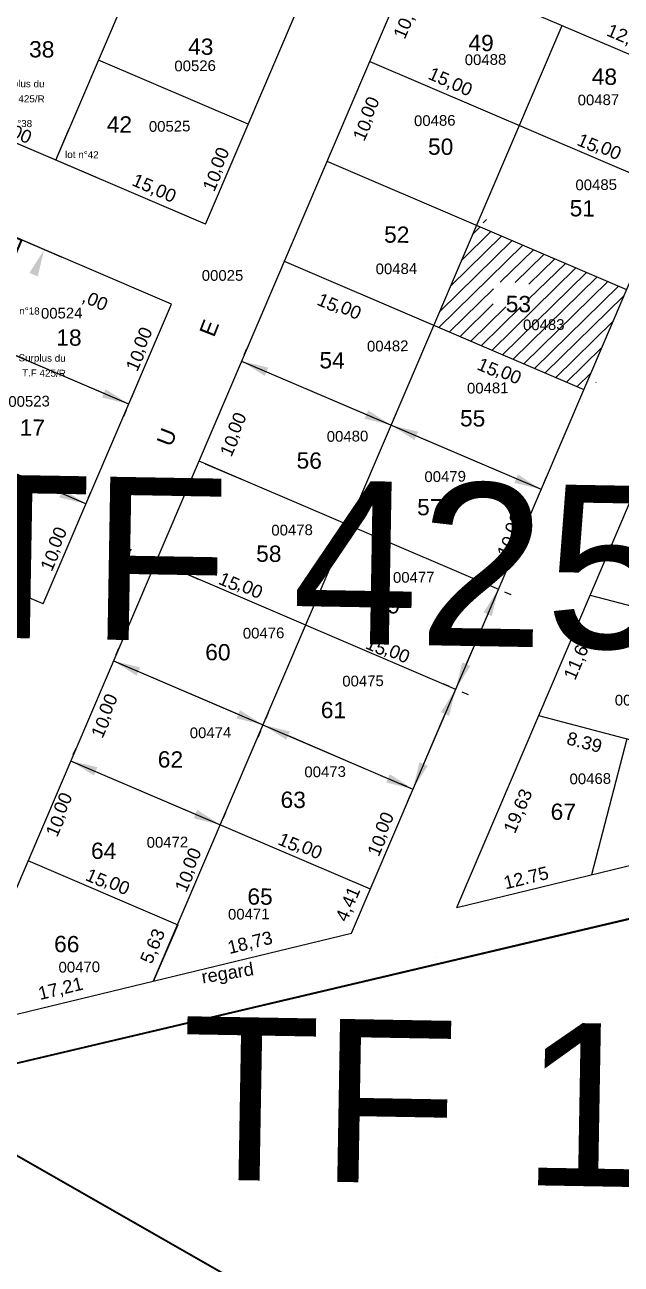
# Model space of a CAD drawing. Header units: metres. Extents: x 251686 to 255059, y 1627526 to 1631912.
# Drawn here: x 253266 to 253321.8, y 1629414.9 to 1629530.7 of the extents above; entities that cross this region are included whole.
import ezdxf
from ezdxf.enums import TextEntityAlignment as Align

# ---------------------------------------------------------------- set-up
doc = ezdxf.new("R2010")
doc.units = ezdxf.units.M
doc.header["$MEASUREMENT"] = 0
doc.layers.get('Defpoints').update_dxf_attribs({"lineweight": 0})
for name, color, linetype in [('A_revoir_niveau_0', 7, 'Continuous'), ('historique_numero_parcelle', 7, 'Continuous'), ('limites_tf', 7, 'Continuous'), ('numero_parcelle', 7, 'Continuous'), ('toponymie', 7, 'Continuous')]:
    doc.layers.add(name, color=color, linetype=linetype)
doc.layers.add('Numero_TF', color=7, linetype='Continuous', lineweight=0)
doc.layers.add('Numérotation', color=7, linetype='Continuous', lineweight=0)
doc.styles.get("Standard").update_dxf_attribs({"font": 'txt.shx'})
doc.styles.add('Style-Arial', font='arial.ttf')
doc.styles.add('Style-txt', font='txt.shx')
doc.dimstyles.new('ISO-25', dxfattribs={"dimtxt": 50, "dimasz": 96.153846, "dimexe": 48.076923, "dimexo": 24.038462, "dimgap": 24.038462, "dimtad": 1, "dimlfac": 1000, "dimzin": 1, "dimdsep": 46, "dimtxsty": 'Standard', "dimcen": 0.0025, "dimse1": 1, "dimse2": 1, "dimclrd": 256, "dimclre": 256, "dimazin": 3, "dimtfac": 1, "dimtmove": 0, "dimatfit": 3, "dimtzin": 1, "dimlwd": -1, "dimlwe": -1})

# ---------------------------------------------------------------- blocks, each defined once
blk = doc.blocks.new('*D106')
at = {"layer": 'Defpoints', "color": 2, "linetype": 'Continuous', "lineweight": 53, "transparency": 16777216}
for p in [(-0.069089, 0.145982), (0.027464, 0.047361), (0.165475, 0.048536), (0.144746, -0.001362)]:
    blk.add_point(p, dxfattribs=at)
at = {"layer": 'Numérotation', "linetype": 'Continuous', "transparency": 16777216}
blk.add_text('400.00', height=0.01524, rotation=337.440298, dxfattribs=at).set_placement((0.006893, 0.081349), align=Align.MIDDLE_LEFT)
blk = doc.blocks.new('_None')
blk = doc.blocks.new('*D107')
at = {"layer": 'Defpoints', "color": 2, "linetype": 'Continuous', "lineweight": 53, "transparency": 16777216}
for p in [(-0.225713, -0.231647), (-0.108433, -0.280377), (0.008846, -0.329107), (0.008846, -0.329107)]:
    blk.add_point(p, dxfattribs=at)
at = {"layer": 'Numérotation', "linetype": 'Continuous', "transparency": 16777216}
blk.add_text('400.00', height=0.01524, rotation=337.437089, dxfattribs=at).set_placement((-0.129003, -0.246388), align=Align.MIDDLE_LEFT)
blk = doc.blocks.new('*D108')
at = {"layer": 'Defpoints', "color": 2, "linetype": 'Continuous', "lineweight": 53, "transparency": 16777216}
for p in [(-0.10124, 0.138871), (-0.116995, -0.06086), (-0.24742, -0.212945), (-0.190084, -0.236768)]:
    blk.add_point(p, dxfattribs=at)
at = {"layer": 'Numérotation', "linetype": 'Continuous', "transparency": 16777216}
blk.add_text('599.96', height=0.01524, rotation=67.437089, dxfattribs=at).set_placement((-0.150995, -0.081456), align=Align.MIDDLE_LEFT)
blk = doc.blocks.new('*D109')
at = {"layer": 'Defpoints', "color": 2, "linetype": 'Continuous', "lineweight": 53, "transparency": 16777216}
for p in [(0.168746, 0.029333), (0.09566, -0.146576), (0.022567, -0.322483), (0.022571, -0.322484)]:
    blk.add_point(p, dxfattribs=at)
at = {"layer": 'Numérotation', "linetype": 'Continuous', "transparency": 16777216}
blk.add_text('599.96', height=0.01524, rotation=67.437089, dxfattribs=at).set_placement((0.06166, -0.167173), align=Align.MIDDLE_LEFT)
blk = doc.blocks.new('*U105')
at = {"color": 0, "ltscale": 40}
for p, q in [((0.001711, 0.316874), (0.030958, 0.387264)), ((0.001711, 0.316874), (0.030958, 0.387264)), ((0.330097, 0.180441), (-0.092102, 0.355884)), ((0.330097, 0.180441), (-0.092102, 0.355884)), ((0.23627, 0.219415), (0.265513, 0.289796)), ((0.23627, 0.219415), (0.265513, 0.289796)), ((0.25213, -0.007206), (-0.170069, 0.168237)), ((0.25213, -0.007206), (-0.170069, 0.168237)), ((-0.26142, -0.316412), (-0.076256, 0.129228)), ((-0.26142, -0.316412), (-0.076256, 0.129228)), ((0.012119, -0.320056), (0.158302, 0.031768)), ((0.012119, -0.320056), (0.158302, 0.031768)), ((0.012119, -0.320056), (-0.316258, -0.183601)), ((0.012119, -0.320056), (-0.316258, -0.183601)), ((0.15467, -0.241764), (0.060848, -0.202777)), ((0.15467, -0.241764), (0.060848, -0.202777)), ((0.012119, -0.320056), (-0.026868, -0.413878))]:
    blk.add_line(p, q, dxfattribs=at)
at = {"color": 0, "ltscale": 1200}
for p, q in [((-0.082347, 0.114568), (-0.115702, 0.034293)), ((-0.082347, 0.114568), (-0.115702, 0.034293)), ((0.172968, 0.02569), (0.240631, -0.002424)), ((0.172968, 0.02569), (0.240631, -0.002424)), ((0.06694, -0.188117), (0.073032, -0.173458)), ((0.054757, -0.217437), (0.048665, -0.232096)), ((0.075508, -0.208868), (0.143172, -0.236982)), ((0.075508, -0.208868), (0.143172, -0.236982)), ((0.119487, -0.227144), (0.15467, -0.241764)), ((0.119487, -0.227144), (0.15467, -0.241764)), ((-0.163797, -0.246955), (-0.04652, -0.295689)), ((-0.163797, -0.246955), (-0.04652, -0.295689)), ((0.018211, -0.305397), (0.024302, -0.290737))]:
    blk.add_line(p, q, dxfattribs=at)
at = {"color": 1, "lineweight": 40, "ltscale": 1200, "flags": 128}
blk.add_lwpolyline([(-0.076247, 0.12925), (0.158311, 0.03179), (0.012119, -0.320056), (-0.22244, -0.222597), (-0.076256, 0.129228)], dxfattribs=at)
at = {"color": 0, "ltscale": 40}
blk.add_point((0.00077, 0.321712), dxfattribs=at)
blk.add_point((0.00077, 0.321712), dxfattribs=at)
at = {"layer": 'Numérotation', "ltscale": 30, "char_height": 0.01651, "attachment_point": 5, "line_spacing_factor": 0.6}
for s, insert in [('\\fArial|b0|i0|c00|p39;Surplus du ', (0.152849, 0.394666)), ('\\fArial|b0|i0|c00|p39;lot n°37', (-0.036734, 0.386043)), ('\\fArial|b0|i0|c00|p39; T.F 425/R', (0.154288, 0.361831)), ('\\fArial|b0|i0|c00|p39;lot n°38', (0.140764, 0.303887)), ('\\fArial|b0|i0|c00|p39;lot n°42', (0.29707, 0.232611)), ('\\fArial|b0|i0|c00|p39;B1', (-0.064897, 0.106329)), ('\\fArial|b0|i0|c00|p39;Surplus du ', (-0.25674, 0.028699)), ('\\fArial|b0|i0|c00|p39;B2', (0.134787, 0.021664)), ('\\fArial|b0|i0|c00|p39; T.F 425/R', (-0.255301, -0.004136)), ('\\fArial|b0|i0|c00|p39;lot n°21', (-0.236603, -0.053522)), ('\\fArial|b0|i0|c00|p39;lot n°18', (0.162934, -0.134034)), ('\\fArial|b0|i0|c00|p39;B4', (-0.199427, -0.218028)), ('\\fArial|b0|i0|c00|p39;lot n°22', (-0.295876, -0.244513)), ('\\fArial|b0|i0|c00|p39;Surplus du ', (0.20907, -0.246068)), ('\\fArial|b0|i0|c00|p39;lot n°20', (-0.135703, -0.298914)), ('\\fArial|b0|i0|c00|p39; T.F 425/R', (0.210509, -0.278903)), ('\\fArial|b0|i0|c00|p39;B3', (0.00188, -0.302564)), ('\\fArial|b0|i0|c00|p39;Surplus du ', (-0.157025, -0.354185)), ('\\fArial|b0|i0|c00|p39;lot n°17', (0.077538, -0.33558)), ('\\fArial|b0|i0|c00|p39; T.F 425/R', (-0.155586, -0.38702))]:
    blk.add_mtext(s, dxfattribs=dict(at, insert=insert))
at = {"layer": 'Numérotation', "ltscale": 30, "insert": (0.069069, 0.18187), "char_height": 0.01524, "attachment_point": 5, "rotation": 337.434892}
blk.add_mtext('\\fArial|b0|i0|c00|p39;R        U        E', dxfattribs=at)
at = {"layer": 'Numérotation', "ltscale": 30}
for base, p1, p2, angle, picture, middle in [((0.144746, -0.001362), (-0.069089, 0.145982), (0.165475, 0.048536), 337.440298, '*D106', (0.027464, 0.047361)), ((-0.190084, -0.236768), (-0.10124, 0.138871), (-0.24742, -0.212945), 247.437089, '*D108', (-0.116995, -0.06086)), ((0.022571, -0.322484), (0.168746, 0.029333), (0.022567, -0.322483), 247.437089, '*D109', (0.09566, -0.146576)), ((0.008846, -0.329107), (-0.225713, -0.231647), (0.008846, -0.329107), 337.437089, '*D107', (-0.108433, -0.280377))]:
    dim = blk.add_linear_dim(base=base, p1=p1, p2=p2, angle=angle, text='\\fArial|b0|i0|c00|p39;<>', dimstyle='ISO-25', override={"dimtxt": 0.01524, "dimasz": 0.0635, "dimexe": 0.03175, "dimexo": 0.015875, "dimgap": 0.015875, "dimlfac": 39.370079, "dimtxsty": 'Style-Arial', "dimblk": 'None', "dimcen": 0.0635}, dxfattribs=at)
    dim.commit()
    dim.dimension.update_dxf_attribs({"geometry": picture, "text_midpoint": middle})

msp = doc.modelspace()

# ---------------------------------------------------------------- linework, layer by layer
at = {"layer": 'A_revoir_niveau_0'}
for p, q in [((253259.927184, 1629437.705088), (253311.696817, 1629558.697864)), ((253282.918416, 1629512.100863), (253302.467985, 1629557.790905)), ((253268.907108, 1629518.095934), (253285.163925, 1629556.090357)), ((253282.918416, 1629512.100863), (253209.427005, 1629543.549201)), ((253279.721045, 1629504.628166), (253197.544284, 1629539.793126)), ((253302.268508, 1629536.662605), (253327.563727, 1629525.839444)), ((253278.05834, 1629441.338672), (253316.279816, 1629530.667534)), ((253286.915129, 1629521.441735), (253272.904049, 1629527.437336)), ((253298.271795, 1629527.321733), (253326.294409, 1629515.331592)), ((253296.554673, 1629445.825724), (253329.175473, 1629522.065035)), ((253294.275081, 1629517.980862), (253322.297695, 1629505.99072)), ((253308.892865, 1629512.223425), (253309.209466, 1629512.533444)), ((253305.881997, 1629506.366397), (253310.606792, 1629510.992951)), ((253306.912672, 1629508.775227), (253309.612119, 1629511.418546)), ((253307.943347, 1629511.184057), (253308.617446, 1629511.84414)), ((253267.729842, 1629476.606006), (253188.334783, 1629510.580625)), ((253266.293769, 1629510.373972), (253268.988337, 1629509.221037)), ((253304.742319, 1629502.451245), (253312.596138, 1629510.141762)), ((253304.851322, 1629503.957567), (253311.601465, 1629510.567357)), ((253290.278367, 1629508.63999), (253318.300982, 1629496.649849)), ((253310.474095, 1629506.664257), (253313.59081, 1629509.716168)), ((253311.888227, 1629506.649401), (253314.585483, 1629509.290574)), ((253313.155973, 1629506.491201), (253315.580156, 1629508.864979)), ((253309.715683, 1629500.323273), (253317.569502, 1629508.01379)), ((253310.710356, 1629499.897679), (253318.564175, 1629507.588196)), ((253313.141117, 1629505.077068), (253316.574829, 1629508.439385)), ((253311.705029, 1629499.472084), (253319.558848, 1629507.162602)), ((253312.699702, 1629499.04649), (253320.55352, 1629506.737007)), ((253313.694374, 1629498.620895), (253321.548193, 1629506.311413)), ((253305.736992, 1629502.025651), (253309.84918, 1629506.052336)), ((253314.689047, 1629498.195301), (253322.043651, 1629505.396983)), ((253267.730903, 1629476.605552), (253279.721045, 1629504.628166)), ((253306.731665, 1629501.600056), (253309.834324, 1629504.638203)), ((253307.726337, 1629501.174462), (253310.992472, 1629504.372685)), ((253308.72101, 1629500.748867), (253312.406605, 1629504.357829)), ((253315.68372, 1629497.769707), (253321.012975, 1629502.988153)), ((253275.724331, 1629495.287294), (253261.713251, 1629501.282896)), ((253286.531448, 1629499.882923), (253286.781243, 1629500.466728)), ((253316.678393, 1629497.344112), (253319.9823, 1629500.579322)), ((253264.048431, 1629500.283629), (253273.389151, 1629496.286561)), ((253286.281653, 1629499.299119), (253314.304268, 1629487.308978)), ((253288.616871, 1629498.29994), (253297.957743, 1629494.303227)), ((253317.673066, 1629496.918518), (253318.951625, 1629498.170492)), ((253319.418697, 1629497.290224), (253319.45691, 1629497.327643)), ((253275.974148, 1629495.871089), (253276.223964, 1629496.454884)), ((253275.474514, 1629494.703499), (253275.224697, 1629494.119704)), ((253300.542755, 1629493.887853), (253300.79255, 1629494.471657)), ((253271.727617, 1629485.946423), (253257.716537, 1629491.942024)), ((253302.628179, 1629492.30487), (253311.96905, 1629488.308156)), ((253260.051717, 1629490.942757), (253269.392437, 1629486.94569)), ((253282.28494, 1629489.958247), (253310.307554, 1629477.968106)), ((253282.868744, 1629489.708453), (253286.328799, 1629488.227986)), ((253306.419383, 1629448.218819), (253323.962192, 1629489.218784)), ((253314.554062, 1629487.892782), (253314.803857, 1629488.476587)), ((253271.977434, 1629486.530218), (253272.227251, 1629487.114013)), ((253278.288226, 1629480.617376), (253306.31084, 1629468.627235)), ((253278.872031, 1629480.367581), (253282.332086, 1629478.887114)), ((253310.891359, 1629477.718312), (253311.475163, 1629477.468517)), ((253318.910853, 1629477.413106), (253341.288994, 1629471.555801)), ((253309.308376, 1629475.632888), (253307.310019, 1629470.962453)), ((253274.541307, 1629471.860309), (253274.791102, 1629472.444113)), ((253274.291512, 1629471.276504), (253302.314127, 1629459.286363)), ((253274.875317, 1629471.02671), (253278.335372, 1629469.546243)), ((253276.62673, 1629470.277326), (253285.967602, 1629466.280612)), ((253305.727036, 1629468.877029), (253305.143231, 1629469.126824)), ((253306.894645, 1629468.37744), (253307.478449, 1629468.127645)), ((253288.552614, 1629465.865238), (253288.802409, 1629466.449043)), ((253305.311662, 1629466.292017), (253303.313305, 1629461.621581)), ((253341.4061, 1629458.974948), (253314.081772, 1629466.126879)), ((253288.053025, 1629464.697629), (253287.80323, 1629464.113825)), ((253290.638037, 1629464.282255), (253299.978909, 1629460.285542)), ((253322.330924, 1629463.967728), (253319.008108, 1629451.272736)), ((253270.544593, 1629462.519437), (253270.794388, 1629463.103242)), ((253270.294799, 1629461.935633), (253298.317413, 1629449.945492)), ((253272.630017, 1629460.936454), (253281.970888, 1629456.939741)), ((253301.730322, 1629459.536158), (253301.146518, 1629459.785952)), ((253302.064332, 1629458.702559), (253301.814537, 1629458.118754)), ((253284.5559, 1629456.524367), (253284.805695, 1629457.108171)), ((253306.419383, 1629448.218819), (253341.427169, 1629456.711409)), ((253266.298085, 1629452.594761), (253280.309392, 1629446.599691)), ((253280.309392, 1629446.599691), (253278.05834, 1629441.338672)), ((253260.88788, 1629437.173265), (253296.554673, 1629445.825724)), ((253304.422829, 1629443.552597), (253304.426897, 1629443.562102)), ((253294.558119, 1629441.159502), (253294.562957, 1629441.17081))]:
    msp.add_line(p, q, dxfattribs=at)
for points in [[(253266.432347, 1629507.551939), (253267.210753, 1629507.218879), (253267.820728, 1629509.720627)], [(253266.432347, 1629507.551939), (253267.210753, 1629507.218879), (253267.820728, 1629509.720627)], [(253273.555695, 1629496.675758), (253273.222606, 1629495.897365), (253275.724331, 1629495.287294)], [(253273.555695, 1629496.675758), (253273.222606, 1629495.897365), (253275.724331, 1629495.287294)], [(253298.124273, 1629494.69243), (253297.791213, 1629493.914024), (253300.292961, 1629493.304048)], [(253298.124273, 1629494.69243), (253297.791213, 1629493.914024), (253300.292961, 1629493.304048)], [(253312.13558, 1629488.697359), (253311.80252, 1629487.918953), (253314.304268, 1629487.308978)], [(253312.13558, 1629488.697359), (253311.80252, 1629487.918953), (253314.304268, 1629487.308978)], [(253269.558982, 1629487.334887), (253269.225893, 1629486.556493), (253271.727617, 1629485.946423)], [(253269.558982, 1629487.334887), (253269.225893, 1629486.556493), (253271.727617, 1629485.946423)], [(253308.919173, 1629475.799418), (253309.697579, 1629475.466359), (253310.307554, 1629477.968106)], [(253308.919173, 1629475.799418), (253309.697579, 1629475.466359), (253310.307554, 1629477.968106)], [(253304.922459, 1629466.458547), (253305.700865, 1629466.125487), (253306.31084, 1629468.627235)], [(253304.922459, 1629466.458547), (253305.700865, 1629466.125487), (253306.31084, 1629468.627235)], [(253286.134131, 1629466.669815), (253285.801072, 1629465.891409), (253288.30282, 1629465.281434)], [(253286.134131, 1629466.669815), (253285.801072, 1629465.891409), (253288.30282, 1629465.281434)], [(253300.145439, 1629460.674745), (253299.812379, 1629459.896339), (253302.314127, 1629459.286363)], [(253300.145439, 1629460.674745), (253299.812379, 1629459.896339), (253302.314127, 1629459.286363)], [(253282.137418, 1629457.328944), (253281.804358, 1629456.550538), (253284.306106, 1629455.940562)], [(253282.137418, 1629457.328944), (253281.804358, 1629456.550538), (253284.306106, 1629455.940562)]]:
    msp.add_solid(points, dxfattribs=at)
at = {"layer": 'A_revoir_niveau_0', "extrusion": (0, 0, -1)}
for points in [[(-253288.783401, 1629498.689143), (-253288.450342, 1629497.910737), (-253286.281653, 1629499.299119)], [(-253288.783401, 1629498.689143), (-253288.450342, 1629497.910737), (-253286.281653, 1629499.299119)], [(-253302.794708, 1629492.694073), (-253302.461649, 1629491.915667), (-253300.292961, 1629493.304048)], [(-253302.794708, 1629492.694073), (-253302.461649, 1629491.915667), (-253300.292961, 1629493.304048)], [(-253276.79326, 1629470.666529), (-253276.4602, 1629469.888123), (-253274.291512, 1629471.276504)], [(-253276.79326, 1629470.666529), (-253276.4602, 1629469.888123), (-253274.291512, 1629471.276504)], [(-253306.920816, 1629471.128982), (-253307.699222, 1629470.795923), (-253306.31084, 1629468.627235)], [(-253306.920816, 1629471.128982), (-253307.699222, 1629470.795923), (-253306.31084, 1629468.627235)], [(-253290.804567, 1629464.671458), (-253290.471508, 1629463.893052), (-253288.30282, 1629465.281434)], [(-253290.804567, 1629464.671458), (-253290.471508, 1629463.893052), (-253288.30282, 1629465.281434)], [(-253272.796546, 1629461.325657), (-253272.463487, 1629460.547252), (-253270.294799, 1629461.935633)], [(-253272.796546, 1629461.325657), (-253272.463487, 1629460.547252), (-253270.294799, 1629461.935633)], [(-253302.924102, 1629461.788111), (-253303.702508, 1629461.455051), (-253302.314127, 1629459.286363)], [(-253302.924102, 1629461.788111), (-253303.702508, 1629461.455051), (-253302.314127, 1629459.286363)]]:
    msp.add_solid(points, dxfattribs=at)
at = {"layer": 'limites_tf', "color": 5, "linetype": 'Continuous', "lineweight": 30, "flags": 128}
msp.add_lwpolyline([(253313.43, 1629558.87), (253341.28, 1629492.46), (253341.38, 1629451.55), (253256.21, 1629431.51), (253169.9, 1629480.07), (253168.18, 1629498.01), (253185.34, 1629537.12), (253231.51, 1629551.39), (253313.43, 1629558.87)], close=True, dxfattribs=at)
at = {"layer": 'limites_tf', "color": 5, "lineweight": 40, "flags": 128}
msp.add_lwpolyline([(253340.975503, 1629451.504365), (253360.838532, 1629443.171656), (253335.044977, 1629385.171451), (253289.667239, 1629411.070467), (253254.502027, 1629431.141906), (253340.975503, 1629451.504365)], close=True, dxfattribs=at)

# ---------------------------------------------------------------- block references
at = {"layer": 'A_revoir_niveau_0', "color": 0, "ltscale": 40, "xscale": 40, "yscale": 40, "zscale": 40, "rotation": 359.3981}
msp.add_blockref('*U105', (253259.364652, 1629509.419098), dxfattribs=at)

# ---------------------------------------------------------------- texts
at = {"layer": 'historique_numero_parcelle', "color": 7, "insert": (253282.561616, 1629507.808385), "char_height": 1, "attachment_point": 1, "rotation": 0.00280749, "line_spacing_factor": 0.6, "style": 'Style-txt'}
msp.add_mtext('\\fArial|b0|i0|c00|p39;00025', dxfattribs=at)
at = {"layer": 'numero_parcelle', "color": 5, "style": 'Style-Arial'}
msp.add_text('00540', height=1, rotation=0.0028, dxfattribs=at).set_placement((253321.201423, 1629468.098139), align=Align.TOP_LEFT)
at = {"layer": 'numero_parcelle', "color": 5, "char_height": 1, "attachment_point": 1, "rotation": 0.68103392, "line_spacing_factor": 0.779643, "style": 'Style-txt'}
for s, insert in [('\\fArial|b0|i0|c00|p39;00526', (253279.991395, 1629527.387461)), ('\\fArial|b0|i0|c00|p39;00488', (253307.161735, 1629527.967656)), ('\\fArial|b0|i0|c00|p39;00487', (253317.722087, 1629524.204498)), ('\\fArial|b0|i0|c00|p39;00525', (253277.606203, 1629521.73213)), ('\\fArial|b0|i0|c00|p39;00486', (253302.41122, 1629522.268117)), ('\\fArial|b0|i0|c00|p39;00485', (253317.513897, 1629516.26657)), ('\\fArial|b0|i0|c00|p39;00484', (253298.820077, 1629508.413504)), ('\\fArial|b0|i0|c00|p39;00524', (253267.508246, 1629504.259271)), ('\\fArial|b0|i0|c00|p39;00483', (253312.609154, 1629503.1766)), ('\\fArial|b0|i0|c00|p39;00482', (253298.009341, 1629501.186426)), ('\\fArial|b0|i0|c00|p39;00481', (253307.366715, 1629497.257437)), ('\\fArial|b0|i0|c00|p39;00523', (253264.456538, 1629496.016472)), ('\\fArial|b0|i0|c00|p39;00480', (253294.246907, 1629492.751083)), ('\\fArial|b0|i0|c00|p39;00479', (253303.385299, 1629488.986029)), ('\\fArial|b0|i0|c00|p39;00478', (253289.06295, 1629483.985392)), ('\\fArial|b0|i0|c00|p39;00477', (253300.444539, 1629479.566417)), ('\\fArial|b0|i0|c00|p39;00476', (253286.395936, 1629474.347174)), ('\\fArial|b0|i0|c00|p39;00475', (253295.699349, 1629469.87069)), ('\\fArial|b0|i0|c00|p39;00474', (253281.431471, 1629465.034352)), ('\\fArial|b0|i0|c00|p39;00473', (253292.15575, 1629461.380895)), ('\\fArial|b0|i0|c00|p39;00468', (253316.961847, 1629460.729948, -0.00005)), ('\\fArial|b0|i0|c00|p39;00472', (253277.397989, 1629454.792147)), ('\\fArial|b0|i0|c00|p39;00471', (253285.008977, 1629448.068969)), ('\\fArial|b0|i0|c00|p39;00470', (253269.155214, 1629443.121034))]:
    msp.add_mtext(s, dxfattribs=dict(at, insert=insert))
at = {"layer": 'numero_tf', "color": 4, "linetype": 'Continuous', "lineweight": 0, "style": 'Style-Arial'}
for s, p in [('TF 425', (253258.988808, 1629473.507465)), ('TF 1242', (253280.486202, 1629422.812292))]:
    msp.add_text(s, height=15.24, rotation=359.0028, dxfattribs=at).set_placement(p)
at = {"layer": 'toponymie', "style": 'Style-Arial'}
for s, p in [('48', (253319.03596, 1629525.143144)), ('51', (253316.969335, 1629512.836274))]:
    msp.add_text(s, height=1.524, rotation=359.3981, dxfattribs=at).set_placement(p)
at = {"layer": 'toponymie', "attachment_point": 7, "line_spacing_factor": 0.6}
for s, insert, char_height, rotation in [('\\fArial|b0|i0|c00|p39;10,00', (253301.754972, 1629529.223694), 1.2192, 66.83520418), ('\\fArial|b0|i0|c00|p39;10,00', (253301.754972, 1629529.223694), 1.2192, 66.83520418), ('\\fArial|b0|i0|c00|p39;12,08', (253320.244577, 1629529.563748), 1.2192, 336.83520418), ('\\fArial|b0|i0|c00|p39;12,08', (253320.244577, 1629529.563748), 1.2192, 336.83520418), ('\\fArial|b0|i0|c00|p39;43', (253281.276817, 1629527.930413), 1.524, 359.39809687), ('\\fArial|b0|i0|c00|p39;43', (253281.276817, 1629527.930413), 1.524, 359.39809687), ('\\fArial|b0|i0|c00|p39;49', (253307.499795, 1629528.275563), 1.524, 359.39809687), ('\\fArial|b0|i0|c00|p39;38', (253266.398041, 1629527.679488), 1.524, 359.39809687), ('\\fArial|b0|i0|c00|p39;38', (253266.398041, 1629527.679488), 1.524, 359.39809687), ('\\fArial|b0|i0|c00|p39;15,00', (253303.544336, 1629525.516892), 1.2192, 336.3981346), ('\\fArial|b0|i0|c00|p39;15,00', (253303.544336, 1629525.516892), 1.2192, 336.3981346), ('\\fArial|b0|i0|c00|p39;,00', (253298.491087, 1629521.421275), 1.2192, 66.3981346), ('\\fArial|b0|i0|c00|p39;,00', (253298.491087, 1629521.421275), 1.2192, 66.3981346), ('\\fArial|b0|i0|c00|p39;,00', (253264.048969, 1629520.312683), 1.2192, 336.3981346), ('\\fArial|b0|i0|c00|p39;,00', (253264.048969, 1629520.312683), 1.2192, 336.3981346), ('\\fArial|b0|i0|c00|p39;42', (253273.660689, 1629520.680216), 1.524, 359.39809687), ('\\fArial|b0|i0|c00|p39;42', (253273.660689, 1629520.680216), 1.524, 359.39809687), ('\\fArial|b0|i0|c00|p39;10', (253297.768749, 1629519.768058), 1.2192, 66.3981346), ('\\fArial|b0|i0|c00|p39;10', (253297.768749, 1629519.768058), 1.2192, 66.3981346), ('\\fArial|b0|i0|c00|p39;15', (253317.555643, 1629519.521822), 1.2192, 336.3981346), ('\\fArial|b0|i0|c00|p39;15', (253317.555643, 1629519.521822), 1.2192, 336.3981346), ('\\fArial|b0|i0|c00|p39;,00', (253284.446416, 1629516.691403), 1.2192, 66.3981346), ('\\fArial|b0|i0|c00|p39;,00', (253284.446416, 1629516.691403), 1.2192, 66.3981346), ('\\fArial|b0|i0|c00|p39;50', (253303.718811, 1629518.575683), 1.524, 359.39809687), ('\\fArial|b0|i0|c00|p39;,00', (253319.20886, 1629518.799484), 1.2192, 336.3981346), ('\\fArial|b0|i0|c00|p39;,00', (253319.20886, 1629518.799484), 1.2192, 336.3981346), ('\\fArial|b0|i0|c00|p39;15,00', (253275.832867, 1629515.568755), 1.2192, 336.3981346), ('\\fArial|b0|i0|c00|p39;15,00', (253275.832867, 1629515.568755), 1.2192, 336.3981346), ('\\fArial|b0|i0|c00|p39;10', (253283.724078, 1629515.038186), 1.2192, 66.3981346), ('\\fArial|b0|i0|c00|p39;10', (253283.724078, 1629515.038186), 1.2192, 66.3981346), ('\\fArial|b0|i0|c00|p39;52', (253299.609045, 1629510.355445), 1.524, 359.39809687), ('\\fArial|b0|i0|c00|p39;,00', (253271.175351, 1629504.683501), 1.2192, 336.3981346), ('\\fArial|b0|i0|c00|p39;,00', (253271.175351, 1629504.683501), 1.2192, 336.3981346), ('\\fArial|b0|i0|c00|p39;15', (253293.23044, 1629504.591998), 1.2192, 336.3981346), ('\\fArial|b0|i0|c00|p39;15', (253293.23044, 1629504.591998), 1.2192, 336.3981346), ('\\fArial|b0|i0|c00|p39;53', (253310.987136, 1629503.864713), 1.524, 359.39809687), ('\\fArial|b0|i0|c00|p39;,00', (253294.883657, 1629503.86966), 1.2192, 336.3981346), ('\\fArial|b0|i0|c00|p39;,00', (253294.883657, 1629503.86966), 1.2192, 336.3981346), ('\\fArial|b0|i0|c00|p39;R                 U                E', (253275.522374, 1629480.395161), 1.524, 68.70826382), ('\\fArial|b0|i0|c00|p39;R                 U                E', (253275.522374, 1629480.395161), 1.524, 68.70826382), ('\\fArial|b0|i0|c00|p39;18', (253268.946597, 1629500.731664), 1.524, 359.39809687), ('\\fArial|b0|i0|c00|p39;,00', (253277.252331, 1629499.877835), 1.2192, 66.3981346), ('\\fArial|b0|i0|c00|p39;,00', (253277.252331, 1629499.877835), 1.2192, 66.3981346), ('\\fArial|b0|i0|c00|p39;10', (253276.529993, 1629498.224618), 1.2192, 66.3981346), ('\\fArial|b0|i0|c00|p39;10', (253276.529993, 1629498.224618), 1.2192, 66.3981346), ('\\fArial|b0|i0|c00|p39;54', (253293.561729, 1629498.603761), 1.524, 359.39809687), ('\\fArial|b0|i0|c00|p39;15', (253308.2073, 1629498.54525), 1.2192, 336.3981346), ('\\fArial|b0|i0|c00|p39;15', (253308.2073, 1629498.54525), 1.2192, 336.3981346), ('\\fArial|b0|i0|c00|p39;,00', (253309.860518, 1629497.822912), 1.2192, 336.3981346), ('\\fArial|b0|i0|c00|p39;,00', (253309.860518, 1629497.822912), 1.2192, 336.3981346), ('\\fArial|b0|i0|c00|p39;55', (253306.712979, 1629493.178404), 1.524, 359.39809687), ('\\fArial|b0|i0|c00|p39;17', (253265.519053, 1629492.333458), 1.524, 359.39809687), ('\\fArial|b0|i0|c00|p39;,00', (253286.05717, 1629491.901533), 1.2192, 66.3981346), ('\\fArial|b0|i0|c00|p39;,00', (253286.05717, 1629491.901533), 1.2192, 66.3981346), ('\\fArial|b0|i0|c00|p39;10', (253285.334832, 1629490.248316), 1.2192, 66.3981346), ('\\fArial|b0|i0|c00|p39;10', (253285.334832, 1629490.248316), 1.2192, 66.3981346), ('\\fArial|b0|i0|c00|p39;56', (253291.424651, 1629489.23269), 1.524, 359.39809687), ('\\fArial|b0|i0|c00|p39;57', (253302.700983, 1629484.867283), 1.524, 359.39809687), ('\\fArial|b0|i0|c00|p39;,00', (253311.974101, 1629482.490527), 1.2192, 66.3981346), ('\\fArial|b0|i0|c00|p39;,00', (253311.974101, 1629482.490527), 1.2192, 66.3981346), ('\\fArial|b0|i0|c00|p39;,00', (253269.259491, 1629481.195996), 1.2192, 66.3981346), ('\\fArial|b0|i0|c00|p39;,00', (253269.259491, 1629481.195996), 1.2192, 66.3981346), ('\\fArial|b0|i0|c00|p39;58', (253287.643667, 1629480.519238), 1.524, 359.39809687), ('\\fArial|b0|i0|c00|p39;10', (253311.251763, 1629480.837309), 1.2192, 66.3981346), ('\\fArial|b0|i0|c00|p39;10', (253311.251763, 1629480.837309), 1.2192, 66.3981346), ('\\fArial|b0|i0|c00|p39;10', (253268.537152, 1629479.542779), 1.2192, 66.3981346), ('\\fArial|b0|i0|c00|p39;10', (253268.537152, 1629479.542779), 1.2192, 66.3981346), ('\\fArial|b0|i0|c00|p39;15', (253284.013306, 1629478.49112), 1.2192, 336.3981346), ('\\fArial|b0|i0|c00|p39;15', (253284.013306, 1629478.49112), 1.2192, 336.3981346), ('\\fArial|b0|i0|c00|p39;,00', (253285.666523, 1629477.768782), 1.2192, 336.3981346), ('\\fArial|b0|i0|c00|p39;,00', (253285.666523, 1629477.768782), 1.2192, 336.3981346), ('\\fArial|b0|i0|c00|p39;59', (253298.732574, 1629475.697559), 1.524, 359.39809687), ('\\fArial|b0|i0|c00|p39;60', (253282.876339, 1629471.312571), 1.524, 359.39809687), ('\\fArial|b0|i0|c00|p39;15', (253297.770809, 1629472.457182), 1.2192, 336.3981346), ('\\fArial|b0|i0|c00|p39;15', (253297.770809, 1629472.457182), 1.2192, 336.3981346), ('\\fArial|b0|i0|c00|p39;,00', (253299.424027, 1629471.734844), 1.2192, 336.3981346), ('\\fArial|b0|i0|c00|p39;,00', (253299.424027, 1629471.734844), 1.2192, 336.3981346), ('\\fArial|b0|i0|c00|p39;11,63', (253317.690493, 1629469.294659), 1.2192, 66.83520418), ('\\fArial|b0|i0|c00|p39;11,63', (253317.690493, 1629469.294659), 1.2192, 66.83520418), ('\\fArial|b0|i0|c00|p39;,00', (253274.004604, 1629465.592636), 1.2192, 66.3981346), ('\\fArial|b0|i0|c00|p39;,00', (253274.004604, 1629465.592636), 1.2192, 66.3981346), ('\\fArial|b0|i0|c00|p39;61', (253293.691418, 1629465.904567), 1.524, 359.39809687), ('\\fArial|b0|i0|c00|p39;10', (253273.282266, 1629463.939419), 1.2192, 66.3981346), ('\\fArial|b0|i0|c00|p39;10', (253273.282266, 1629463.939419), 1.2192, 66.3981346), ('\\fArial|b0|i0|c00|p39;8.39', (253316.599428, 1629463.479722), 1.2192, 345.33233915), ('\\fArial|b0|i0|c00|p39;8.39', (253316.599428, 1629463.479722), 1.2192, 345.33233915), ('\\fArial|b0|i0|c00|p39;62', (253278.437792, 1629461.283881), 1.524, 359.39809687), ('\\fArial|b0|i0|c00|p39;,00', (253269.75744, 1629456.358926), 1.2192, 66.3981346), ('\\fArial|b0|i0|c00|p39;,00', (253269.75744, 1629456.358926), 1.2192, 66.3981346), ('\\fArial|b0|i0|c00|p39;63', (253289.925322, 1629457.509083), 1.524, 359.39809687), ('\\fArial|b0|i0|c00|p39;19,63', (253312.062667, 1629454.955139), 1.2192, 66.83520418), ('\\fArial|b0|i0|c00|p39;19,63', (253312.062667, 1629454.955139), 1.2192, 66.83520418), ('\\fArial|b0|i0|c00|p39;67', (253315.190383, 1629456.388759), 1.524, 359.39809687), ('\\fArial|b0|i0|c00|p39;10', (253269.035102, 1629454.705708), 1.2192, 66.3981346), ('\\fArial|b0|i0|c00|p39;10', (253269.035102, 1629454.705708), 1.2192, 66.3981346), ('\\fArial|b0|i0|c00|p39;,00', (253299.845413, 1629454.536032), 1.2192, 66.3981346), ('\\fArial|b0|i0|c00|p39;,00', (253299.845413, 1629454.536032), 1.2192, 66.3981346), ('\\fArial|b0|i0|c00|p39;64', (253272.190948, 1629452.734834), 1.524, 359.39809687), ('\\fArial|b0|i0|c00|p39;15', (253289.578647, 1629454.135722), 1.2192, 336.3981346), ('\\fArial|b0|i0|c00|p39;15', (253289.578647, 1629454.135722), 1.2192, 336.3981346), ('\\fArial|b0|i0|c00|p39;,00', (253291.231864, 1629453.413383), 1.2192, 336.3981346), ('\\fArial|b0|i0|c00|p39;,00', (253291.231864, 1629453.413383), 1.2192, 336.3981346), ('\\fArial|b0|i0|c00|p39;10', (253299.123075, 1629452.882815), 1.2192, 66.3981346), ('\\fArial|b0|i0|c00|p39;10', (253299.123075, 1629452.882815), 1.2192, 66.3981346), ('\\fArial|b0|i0|c00|p39;,00', (253281.837393, 1629451.190231), 1.2192, 66.3981346), ('\\fArial|b0|i0|c00|p39;,00', (253281.837393, 1629451.190231), 1.2192, 66.3981346), ('\\fArial|b0|i0|c00|p39;12.75', (253310.97916, 1629449.885637), 1.2192, 13.63606948), ('\\fArial|b0|i0|c00|p39;12.75', (253310.97916, 1629449.885637), 1.2192, 13.63606948), ('\\fArial|b0|i0|c00|p39;15', (253271.570626, 1629450.789921), 1.2192, 336.3981346), ('\\fArial|b0|i0|c00|p39;15', (253271.570626, 1629450.789921), 1.2192, 336.3981346), ('\\fArial|b0|i0|c00|p39;,00', (253273.223843, 1629450.067583), 1.2192, 336.3981346), ('\\fArial|b0|i0|c00|p39;,00', (253273.223843, 1629450.067583), 1.2192, 336.3981346), ('\\fArial|b0|i0|c00|p39;10', (253281.115054, 1629449.537014), 1.2192, 66.3981346), ('\\fArial|b0|i0|c00|p39;10', (253281.115054, 1629449.537014), 1.2192, 66.3981346), ('\\fArial|b0|i0|c00|p39;65', (253286.821714, 1629448.46031), 1.524, 359.39809687), ('\\fArial|b0|i0|c00|p39;4,41', (253296.332492, 1629446.691521), 1.2192, 66.83520418), ('\\fArial|b0|i0|c00|p39;4,41', (253296.332492, 1629446.691521), 1.2192, 66.83520418), ('\\fArial|b0|i0|c00|p39;5,63', (253278.07044, 1629442.752012), 1.2192, 66.83520418), ('\\fArial|b0|i0|c00|p39;5,63', (253278.07044, 1629442.752012), 1.2192, 66.83520418), ('\\fArial|b0|i0|c00|p39;18,73', (253285.198338, 1629443.63143), 1.2192, 13.63606948), ('\\fArial|b0|i0|c00|p39;18,73', (253285.198338, 1629443.63143), 1.2192, 13.63606948), ('\\fArial|b0|i0|c00|p39;66', (253268.738745, 1629444.021382), 1.524, 359.39809687), ('\\fArial|b0|i0|c00|p39;regard', (253282.69811, 1629440.739038), 1.2192, 9.31411772), ('\\fArial|b0|i0|c00|p39;17,21', (253267.472101, 1629439.331196), 1.2192, 13.63606948), ('\\fArial|b0|i0|c00|p39;17,21', (253267.472101, 1629439.331196), 1.2192, 13.63606948)]:
    msp.add_mtext(s, dxfattribs=dict(at, insert=insert, char_height=char_height, rotation=rotation))

doc.saveas('drawing.dxf')
